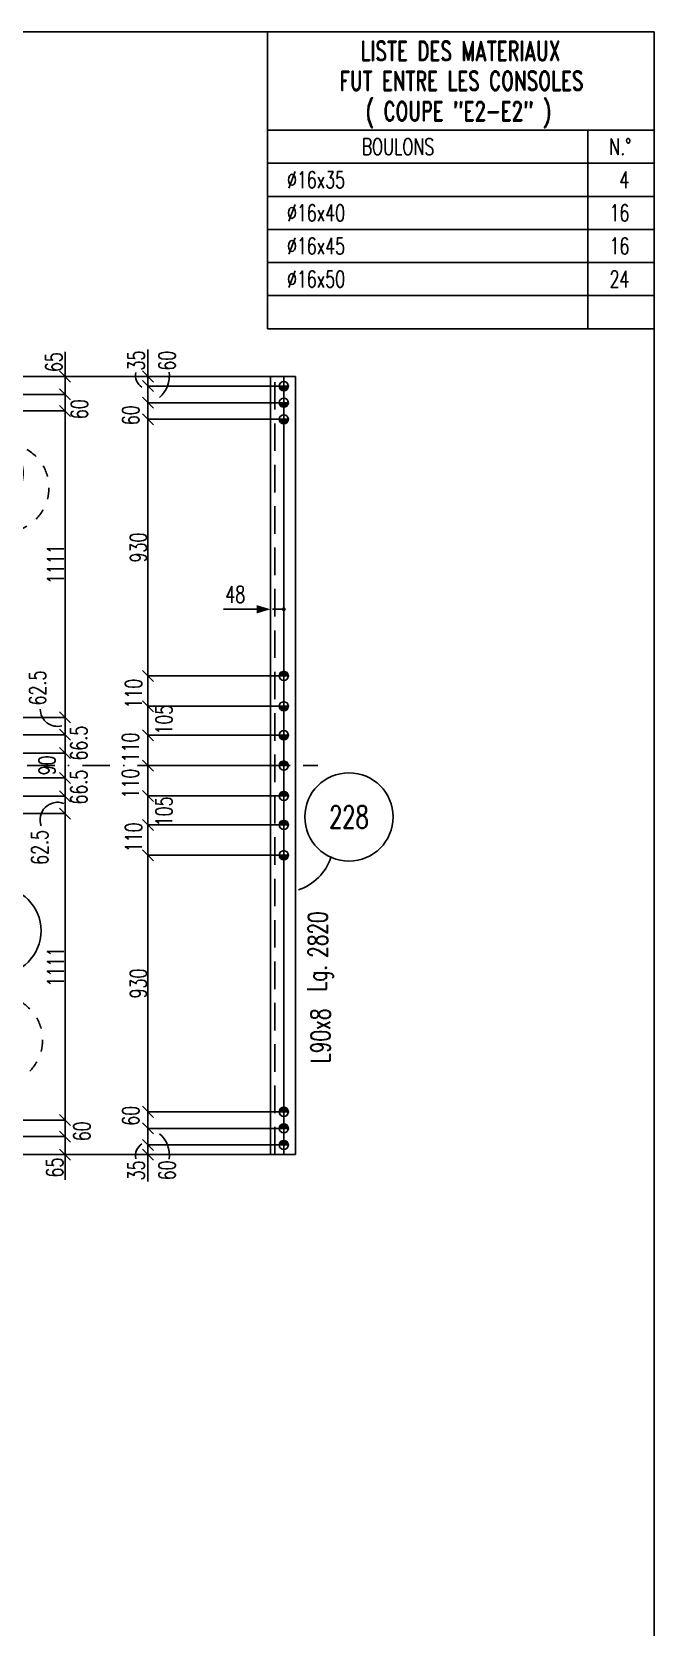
# Model space of a CAD drawing. Extents: x 512897 to 529117, y 6597 to 18077.
# Drawn here: x 526864 to 529117, y 12295 to 18077 of the extents above; entities that cross this region are included whole.
import ezdxf
from ezdxf.enums import TextEntityAlignment as Align

# ---------------------------------------------------------------- set-up
doc = ezdxf.new("R2010")
doc.units = 0
doc.header["$LTSCALE"] = 200
doc.header["$MEASUREMENT"] = 0
doc.linetypes.add('DASHDOT', pattern=[1, 0.5, -0.25, 0, -0.25])
doc.linetypes.add('DASHED', pattern=[0.75, 0.5, -0.25])
doc.layers.get('0').update_dxf_attribs({"linetype": 'CONTINUOUS'})
for name, color, linetype in [('ASSI', 6, 'CONTINUOUS'), ('BOLLINI_1', 7, 'CONTINUOUS'), ('FORI', 2, 'CONTINUOUS'), ('LINEA_ANG', 2, 'CONTINUOUS'), ('LM', 7, 'CONTINUOUS'), ('LP', 3, 'CONTINUOUS'), ('LS', 7, 'CONTINUOUS'), ('MZ', 6, 'DASHDOT'), ('QT_MAL', 7, 'CONTINUOUS'), ('QT_MPR', 7, 'CONTINUOUS'), ('TRAT-Y', 7, 'DASHED')]:
    doc.layers.add(name, color=color, linetype=linetype)
doc.styles.add('QUOTE', font='ROMANS8.SHX', dxfattribs={"width": 0.7})
doc.styles.add('RD', font='ROMAND8.SHX', dxfattribs={"width": 0.7})
doc.styles.add('RQL', font='ROMANS8.SHX', dxfattribs={"width": 0.7})
doc.styles.add('RS', font='ROMANS8.shx', dxfattribs={"width": 0.7})
doc.styles.get("Standard").update_dxf_attribs({"font": 'ROMANS8.SHX', "width": 0.7})
doc.dimstyles.new('FRECCE1', dxfattribs={"dimtxt": 60, "dimasz": 6.66, "dimexe": 0, "dimexo": 0, "dimgap": 1, "dimtad": 1, "dimzin": 0, "dimdsep": 46, "dimtxsty": 'RS', "dimblk1": 'QUOTP', "dimblk2": 'QUOTF', "dimsah": 1, "dimcen": 0, "dimclrd": 2, "dimclre": 2, "dimclrt": 7, "dimadec": 0, "dimazin": 0, "dimtfac": 1, "dimtix": 1, "dimtmove": 2, "dimatfit": 3, "dimldrblk": 'QUOTP', "dimfxl": 1, "dimtolj": 1, "dimtzin": 0, "dimarcsym": 0})
doc.dimstyles.new('TRATTO', dxfattribs={"dimscale": 0, "dimtxt": 60, "dimasz": 40, "dimexe": 0, "dimexo": 0, "dimgap": 5, "dimtad": 1, "dimrnd": 0.5, "dimdsep": 46, "dimtxsty": 'RS', "dimblk1": 'OBLIQUE', "dimblk2": 'OBLIQUE', "dimsah": 1, "dimcen": 0.09, "dimclrd": 2, "dimclre": 2, "dimclrt": 7, "dimadec": 0, "dimazin": 0, "dimtfac": 1, "dimtix": 1, "dimtmove": 2, "dimatfit": 3, "dimfxl": 1, "dimtolj": 1, "dimtzin": 0, "dimarcsym": 0})

# ---------------------------------------------------------------- blocks, each defined once
blk = doc.blocks.new('ASSE98')
blk.add_line((0, 0), (1, 0))
at = {"color": 7, "style": 'QUOTE', "width": 0.5, "flags": 1}
for tag, p in [('TI', (1.3831, 6.8273)), ('DI_S', (1.3831, 6.4218)), ('D_S', (1.3831, 6.0209)), ('E_S', (1.3831, 5.6806)), ('NFORI', (1.3645, 5.2979)), ('ALAR', (1.3635, 4.9325)), ('FAM', (1.3775, 4.5465)), ('ALA', (1.3831, 4.1926)), ('DISP2', (1.3831, 3.8497)), ('DISP1', (1.3831, 3.5069)), ('PINZAF', (1.3831, 3.164)), ('PINZAI', (1.3831, 2.8211)), ('TRP', (1.3831, 2.4783)), ('NP', (1.3831, 2.1354)), ('SV', (1.3831, 1.7926)), ('PESO', (1.3831, 1.4497)), ('QUA', (1.3831, 1.1069)), ('LUN', (1.3831, 0.764)), ('PROF', (1.3831, 0.4211)), ('POS', (1.3831, 0.0783))]:
    blk.add_attdef(tag, p, '', height=0.2, dxfattribs=at)
at = {"color": 7, "flags": 1}
for tag, p in [('LAV1', (3.0743, 6.8285)), ('LAV2', (3.0743, 6.4951)), ('LAV3', (3.0743, 6.1618)), ('LAV4', (3.0743, 5.8285)), ('LAV5', (3.0743, 5.4951)), ('LAV6', (3.0743, 5.1618)), ('LAV7', (3.0743, 4.8285)), ('LAV8', (3.0743, 4.4951)), ('LAV9', (3.0743, 4.1618)), ('LAV10', (3.0743, 3.8285))]:
    blk.add_attdef(tag, p, '', height=0.2, dxfattribs=at)
blk = doc.blocks.new('20')
at = {"color": 0}
for p, q in [((0, 0.98), (0.02, 1)), ((0, 0.94), (0.06, 1)), ((1, -0.01), (0, 0.99)), ((0, 0.89), (0.1, 0.99)), ((0, 0.85), (0.14, 0.99)), ((0, 0.8), (0.18, 0.98)), ((0, 0.76), (0.22, 0.98)), ((0, 0.71), (0.25, 0.97)), ((0, 0.67), (0.29, 0.96)), ((1, -0.05), (0, 0.95)), ((0, 0.62), (0.32, 0.95)), ((0, 0.58), (0.36, 0.93)), ((0, 0.53), (0.39, 0.92)), ((0, 0.49), (0.42, 0.91)), ((1, -0.09), (0, 0.9)), ((0, 0.44), (0.45, 0.89)), ((0, 0.4), (0.48, 0.88)), ((0.99, -0.13), (0, 0.86)), ((0, 0.35), (0.51, 0.86)), ((0, 0.31), (0.54, 0.84)), ((0, 0.26), (0.56, 0.83)), ((0.99, -0.17), (0, 0.81)), ((0, 0.22), (0.59, 0.81)), ((0, 0.17), (0.61, 0.79)), ((0.98, -0.21), (0, 0.77)), ((0, 0.13), (0.64, 0.77)), ((0, 0.08), (0.66, 0.75)), ((0, 0.04), (0.69, 0.73)), ((0.97, -0.25), (0, 0.72)), ((0, -0.01), (0.71, 0.7)), ((0.96, -0.28), (0, 0.68)), ((0, -0.05), (0.73, 0.68)), ((0, -0.1), (0.75, 0.66)), ((0.95, -0.32), (0, 0.63)), ((0, -0.14), (0.77, 0.63)), ((0, -0.19), (0.79, 0.61)), ((0.94, -0.35), (0, 0.59)), ((0, -0.23), (0.81, 0.58)), ((0, -0.28), (0.83, 0.56)), ((0.92, -0.38), (0, 0.54)), ((0, -0.32), (0.85, 0.53)), ((0.91, -0.41), (0, 0.5)), ((0, -0.36), (0.87, 0.5)), ((0, -0.41), (0.88, 0.47)), ((0.9, -0.44), (0, 0.45)), ((0, -0.45), (0.9, 0.44)), ((0.88, -0.47), (0, 0.41)), ((0, -0.5), (0.91, 0.41)), ((0, -0.54), (0.92, 0.38)), ((0.87, -0.5), (0, 0.36)), ((0, -0.59), (0.94, 0.35)), ((0.85, -0.53), (0, 0.32)), ((0, -0.63), (0.95, 0.31)), ((0, -0.68), (0.96, 0.28)), ((0.83, -0.56), (0, 0.27)), ((0, -0.72), (0.97, 0.25)), ((0.81, -0.58), (0, 0.23)), ((0, -0.77), (0.98, 0.21)), ((0.79, -0.61), (0, 0.18)), ((0, -0.81), (0.99, 0.17)), ((0.77, -0.63), (0, 0.14)), ((0, -0.86), (0.99, 0.13)), ((0.75, -0.66), (0, 0.09)), ((0, -0.9), (1, 0.09)), ((0.73, -0.68), (0, 0.05)), ((0, -0.95), (1, 0.05)), ((0.71, -0.7), (0, 0.01)), ((0, -0.99), (1, 0.01)), ((1, 0.04), (0.04, 1)), ((1, 0.09), (0.09, 1)), ((0.99, 0.14), (0.14, 0.99)), ((0.98, 0.19), (0.19, 0.98)), ((0.97, 0.25), (0.25, 0.97)), ((0.95, 0.31), (0.31, 0.95)), ((0.92, 0.38), (0.38, 0.92)), ((0.88, 0.47), (0.47, 0.88)), ((0.81, 0.59), (0.59, 0.81)), ((0.69, -0.73), (0, -0.04)), ((0.66, -0.75), (0, -0.08)), ((0.64, -0.77), (0, -0.13)), ((0.61, -0.79), (0, -0.17)), ((0.59, -0.81), (0, -0.22)), ((0.56, -0.83), (0, -0.26)), ((0.54, -0.84), (0, -0.31)), ((0.51, -0.86), (0, -0.35)), ((0.48, -0.88), (0, -0.4)), ((0.45, -0.89), (0, -0.44)), ((0.42, -0.91), (0, -0.49)), ((0.39, -0.92), (0, -0.53)), ((0.36, -0.93), (0, -0.58)), ((0.32, -0.95), (0, -0.62)), ((0.29, -0.96), (0, -0.67)), ((0.25, -0.97), (0, -0.71)), ((0.22, -0.98), (0, -0.76)), ((0.18, -0.98), (0, -0.8)), ((0.14, -0.99), (0, -0.85)), ((0.1, -0.99), (0, -0.89)), ((0.04, -1), (1, -0.04)), ((0.09, -1), (1, -0.09)), ((0.14, -0.99), (0.99, -0.14)), ((0.19, -0.98), (0.98, -0.19)), ((0.25, -0.97), (0.97, -0.25)), ((0.31, -0.95), (0.95, -0.31)), ((0.38, -0.92), (0.92, -0.38)), ((0.47, -0.88), (0.88, -0.47)), ((0.59, -0.81), (0.81, -0.59))]:
    blk.add_line(p, q, dxfattribs=at)
blk.add_line((0, 1), (0, -1))
blk.add_circle((0, 0), 1)
blk = doc.blocks.new('_OBLIQUE')
at = {"color": 0, "linetype": 'ByBlock'}
blk.add_line((-0.5, -0.5), (0.5, 0.5), dxfattribs=at)
blk = doc.blocks.new('*D215')
at = {"layer": 'QT_MPR', "color": 2, "lineweight": -2, "transparency": 16777216}
for p, q in [((526474, 14132.7), (526984, 14132.7)), ((526984, 14072.7), (526984, 14132.7)), ((526474, 14072.7), (526984, 14072.7))]:
    blk.add_line(p, q, dxfattribs=at)
at = {"layer": 'QT_MPR', "color": 2, "lineweight": -2, "transparency": 16777216, "xscale": 40, "yscale": 40, "zscale": 40}
for p, rotation in [((526984, 14132.7), 90), ((526984, 14072.7), 270)]:
    blk.add_blockref('_OBLIQUE', p, dxfattribs=dict(at, rotation=rotation))
at = {"layer": 'QT_MPR', "color": 7, "transparency": 16777216, "insert": (527044.8, 14092), "char_height": 60, "attachment_point": 5, "rotation": 90, "style": 'RS'}
blk.add_mtext('\\A1;60', dxfattribs=at)
blk = doc.blocks.new('*D216')
at = {"layer": 'QT_MPR', "color": 2, "lineweight": -2, "transparency": 16777216}
for p, q in [((526491, 15243.5), (526984, 15243.5)), ((526984, 14132.7), (526984, 15243.5)), ((526474, 14132.7), (526984, 14132.7))]:
    blk.add_line(p, q, dxfattribs=at)
at = {"layer": 'QT_MPR', "color": 2, "lineweight": -2, "transparency": 16777216, "xscale": 40, "yscale": 40, "zscale": 40}
for p, rotation in [((526984, 15243.5), 90), ((526984, 14132.7), 270)]:
    blk.add_blockref('_OBLIQUE', p, dxfattribs=dict(at, rotation=rotation))
at = {"layer": 'QT_MPR', "color": 7, "transparency": 16777216, "insert": (526949, 14688.1), "char_height": 60, "attachment_point": 5, "rotation": 90, "style": 'RS'}
blk.add_mtext('\\A1;1111', dxfattribs=at)
blk = doc.blocks.new('*D217')
at = {"layer": 'QT_MPR', "color": 2, "lineweight": -2, "transparency": 16777216}
for p, q in [((526474, 15306.2), (526984, 15306.2)), ((526984, 15243.5), (526984, 15306.2)), ((526491, 15243.5), (526984, 15243.5))]:
    blk.add_line(p, q, dxfattribs=at)
at = {"layer": 'QT_MPR', "color": 2, "lineweight": -2, "transparency": 16777216, "xscale": 40, "yscale": 40, "zscale": 40}
for p, rotation in [((526984, 15306.2), 90), ((526984, 15243.5), 270)]:
    blk.add_blockref('_OBLIQUE', p, dxfattribs=dict(at, rotation=rotation))
at = {"layer": 'QT_MPR', "color": 7, "transparency": 16777216, "insert": (526892.1, 15120.8), "char_height": 60, "attachment_point": 5, "rotation": 90, "style": 'RS'}
blk.add_mtext('\\A1;62.5', dxfattribs=at)
blk = doc.blocks.new('*D218')
at = {"layer": 'QT_MPR', "color": 2, "lineweight": -2, "transparency": 16777216}
for p, q in [((526491, 15372.7), (526984, 15372.7)), ((526984, 15306.2), (526984, 15372.7)), ((526474, 15306.2), (526984, 15306.2))]:
    blk.add_line(p, q, dxfattribs=at)
at = {"layer": 'QT_MPR', "color": 2, "lineweight": -2, "transparency": 16777216, "xscale": 40, "yscale": 40, "zscale": 40}
for p, rotation in [((526984, 15372.7), 90), ((526984, 15306.2), 270)]:
    blk.add_blockref('_OBLIQUE', p, dxfattribs=dict(at, rotation=rotation))
at = {"layer": 'QT_MPR', "color": 7, "transparency": 16777216, "insert": (527033.7, 15339.3), "char_height": 60, "attachment_point": 5, "rotation": 90, "style": 'RS'}
blk.add_mtext('\\A1;66.5', dxfattribs=at)
blk = doc.blocks.new('*D219')
at = {"layer": 'QT_MPR', "color": 2, "lineweight": -2, "transparency": 16777216}
for p, q in [((526491, 15462.7), (526984, 15462.7)), ((526984, 15372.7), (526984, 15462.7)), ((526491, 15372.7), (526984, 15372.7))]:
    blk.add_line(p, q, dxfattribs=at)
at = {"layer": 'QT_MPR', "color": 2, "lineweight": -2, "transparency": 16777216, "xscale": 40, "yscale": 40, "zscale": 40}
for p, rotation in [((526984, 15462.7), 90), ((526984, 15372.7), 270)]:
    blk.add_blockref('_OBLIQUE', p, dxfattribs=dict(at, rotation=rotation))
at = {"layer": 'QT_MPR', "color": 7, "transparency": 16777216, "insert": (526918.4, 15418.4), "char_height": 60, "attachment_point": 5, "rotation": 90, "style": 'RS'}
blk.add_mtext('\\A1;90', dxfattribs=at)
blk = doc.blocks.new('*D220')
at = {"layer": 'QT_MPR', "color": 2, "lineweight": -2, "transparency": 16777216}
for p, q in [((526474, 15529.2), (526984, 15529.2)), ((526984, 15462.7), (526984, 15529.2)), ((526491, 15462.7), (526984, 15462.7))]:
    blk.add_line(p, q, dxfattribs=at)
at = {"layer": 'QT_MPR', "color": 2, "lineweight": -2, "transparency": 16777216, "xscale": 40, "yscale": 40, "zscale": 40}
for p, rotation in [((526984, 15529.2), 90), ((526984, 15462.7), 270)]:
    blk.add_blockref('_OBLIQUE', p, dxfattribs=dict(at, rotation=rotation))
at = {"layer": 'QT_MPR', "color": 7, "transparency": 16777216, "insert": (527033.7, 15498.6), "char_height": 60, "attachment_point": 5, "rotation": 90, "style": 'RS'}
blk.add_mtext('\\A1;66.5', dxfattribs=at)
blk = doc.blocks.new('*D221')
at = {"layer": 'QT_MPR', "color": 2, "lineweight": -2, "transparency": 16777216}
for p, q in [((526491, 15591.9), (526984, 15591.9)), ((526984, 15529.2), (526984, 15591.9)), ((526474, 15529.2), (526984, 15529.2))]:
    blk.add_line(p, q, dxfattribs=at)
at = {"layer": 'QT_MPR', "color": 2, "lineweight": -2, "transparency": 16777216, "xscale": 40, "yscale": 40, "zscale": 40}
for p, rotation in [((526984, 15591.9), 90), ((526984, 15529.2), 270)]:
    blk.add_blockref('_OBLIQUE', p, dxfattribs=dict(at, rotation=rotation))
at = {"layer": 'QT_MPR', "color": 7, "transparency": 16777216, "insert": (526884.5, 15698.5), "char_height": 60, "attachment_point": 5, "rotation": 90, "style": 'RS'}
blk.add_mtext('\\A1;62.5', dxfattribs=at)
blk = doc.blocks.new('*D222')
at = {"layer": 'QT_MPR', "color": 2, "lineweight": -2, "transparency": 16777216}
for p, q in [((526474, 16702.7), (526984, 16702.7)), ((526984, 15591.9), (526984, 16702.7)), ((526491, 15591.9), (526984, 15591.9))]:
    blk.add_line(p, q, dxfattribs=at)
at = {"layer": 'QT_MPR', "color": 2, "lineweight": -2, "transparency": 16777216, "xscale": 40, "yscale": 40, "zscale": 40}
for p, rotation in [((526984, 16702.7), 90), ((526984, 15591.9), 270)]:
    blk.add_blockref('_OBLIQUE', p, dxfattribs=dict(at, rotation=rotation))
at = {"layer": 'QT_MPR', "color": 7, "transparency": 16777216, "insert": (526949, 16147.3), "char_height": 60, "attachment_point": 5, "rotation": 90, "style": 'RS'}
blk.add_mtext('\\A1;1111', dxfattribs=at)
blk = doc.blocks.new('*D223')
at = {"layer": 'QT_MPR', "color": 2, "lineweight": -2, "transparency": 16777216}
for p, q in [((526474, 16762.7), (526984, 16762.7)), ((526984, 16702.7), (526984, 16762.7)), ((526474, 16702.7), (526984, 16702.7))]:
    blk.add_line(p, q, dxfattribs=at)
at = {"layer": 'QT_MPR', "color": 2, "lineweight": -2, "transparency": 16777216, "xscale": 40, "yscale": 40, "zscale": 40}
for p, rotation in [((526984, 16762.7), 90), ((526984, 16702.7), 270)]:
    blk.add_blockref('_OBLIQUE', p, dxfattribs=dict(at, rotation=rotation))
at = {"layer": 'QT_MPR', "color": 7, "transparency": 16777216, "insert": (527035.8, 16709), "char_height": 60, "attachment_point": 5, "rotation": 90, "style": 'RS'}
blk.add_mtext('\\A1;60', dxfattribs=at)
blk = doc.blocks.new('*D224')
at = {"layer": 'QT_MPR', "color": 2, "lineweight": -2, "transparency": 16777216}
for p, q in [((526474, 14072.7), (526984, 14072.7)), ((526984, 14007.7), (526984, 14072.7)), ((526534, 14007.7), (526984, 14007.7))]:
    blk.add_line(p, q, dxfattribs=at)
at = {"layer": 'QT_MPR', "color": 2, "lineweight": -2, "transparency": 16777216, "xscale": 40, "yscale": 40, "zscale": 40}
for p, rotation in [((526984, 14072.7), 90), ((526984, 14007.7), 270)]:
    blk.add_blockref('_OBLIQUE', p, dxfattribs=dict(at, rotation=rotation))
at = {"layer": 'QT_MPR', "color": 7, "transparency": 16777216, "insert": (526946.5, 13960.7), "char_height": 60, "attachment_point": 5, "rotation": 90, "style": 'RS'}
blk.add_mtext('\\A1;65', dxfattribs=at)
blk = doc.blocks.new('*D225')
at = {"layer": 'QT_MPR', "color": 2, "lineweight": -2, "transparency": 16777216}
for p, q in [((526534, 16827.7), (526984, 16827.7)), ((526984, 16762.7), (526984, 16827.7)), ((526474, 16762.7), (526984, 16762.7))]:
    blk.add_line(p, q, dxfattribs=at)
at = {"layer": 'QT_MPR', "color": 2, "lineweight": -2, "transparency": 16777216, "xscale": 40, "yscale": 40, "zscale": 40}
for p, rotation in [((526984, 16827.7), 90), ((526984, 16762.7), 270)]:
    blk.add_blockref('_OBLIQUE', p, dxfattribs=dict(at, rotation=rotation))
at = {"layer": 'QT_MPR', "color": 7, "transparency": 16777216, "insert": (526943.2, 16879.6), "char_height": 60, "attachment_point": 5, "rotation": 90, "style": 'RS'}
blk.add_mtext('\\A1;65', dxfattribs=at)
blk = doc.blocks.new('*D226')
at = {"layer": 'QT_MPR', "color": 2, "lineweight": -2, "transparency": 16777216}
for p, q in [((527776, 14102.7), (527284, 14102.7)), ((527284, 14042.7), (527284, 14102.7)), ((527776, 14042.7), (527284, 14042.7))]:
    blk.add_line(p, q, dxfattribs=at)
at = {"layer": 'QT_MPR', "color": 2, "lineweight": -2, "transparency": 16777216, "xscale": 40, "yscale": 40, "zscale": 40}
for p, rotation in [((527284, 14102.7), 90), ((527284, 14042.7), 270)]:
    blk.add_blockref('_OBLIQUE', p, dxfattribs=dict(at, rotation=rotation))
at = {"layer": 'QT_MPR', "color": 7, "transparency": 16777216, "insert": (527353.4, 13950.5), "char_height": 60, "attachment_point": 5, "rotation": 90, "style": 'RS'}
blk.add_mtext('\\A1;60', dxfattribs=at)
blk = doc.blocks.new('*D227')
at = {"layer": 'QT_MPR', "color": 2, "lineweight": -2, "transparency": 16777216}
for p, q in [((527776, 14162.7), (527284, 14162.7)), ((527284, 14102.7), (527284, 14162.7)), ((527776, 14102.7), (527284, 14102.7))]:
    blk.add_line(p, q, dxfattribs=at)
at = {"layer": 'QT_MPR', "color": 2, "lineweight": -2, "transparency": 16777216, "xscale": 40, "yscale": 40, "zscale": 40}
for p, rotation in [((527284, 14162.7), 90), ((527284, 14102.7), 270)]:
    blk.add_blockref('_OBLIQUE', p, dxfattribs=dict(at, rotation=rotation))
at = {"layer": 'QT_MPR', "color": 7, "transparency": 16777216, "insert": (527221.7, 14148.3), "char_height": 60, "attachment_point": 5, "rotation": 90, "style": 'RS'}
blk.add_mtext('\\A1;60', dxfattribs=at)
blk = doc.blocks.new('*D228')
at = {"layer": 'QT_MPR', "color": 2, "lineweight": -2, "transparency": 16777216}
for p, q in [((527776, 15092.7), (527284, 15092.7)), ((527284, 14162.7), (527284, 15092.7)), ((527776, 14162.7), (527284, 14162.7))]:
    blk.add_line(p, q, dxfattribs=at)
at = {"layer": 'QT_MPR', "color": 2, "lineweight": -2, "transparency": 16777216, "xscale": 40, "yscale": 40, "zscale": 40}
for p, rotation in [((527284, 15092.7), 90), ((527284, 14162.7), 270)]:
    blk.add_blockref('_OBLIQUE', p, dxfattribs=dict(at, rotation=rotation))
at = {"layer": 'QT_MPR', "color": 7, "transparency": 16777216, "insert": (527249, 14627.7), "char_height": 60, "attachment_point": 5, "rotation": 90, "style": 'RS'}
blk.add_mtext('\\A1;930', dxfattribs=at)
blk = doc.blocks.new('*D229')
at = {"layer": 'QT_MPR', "color": 2, "lineweight": -2, "transparency": 16777216}
for p, q in [((527776, 15202.7), (527284, 15202.7)), ((527284, 15092.7), (527284, 15202.7)), ((527776, 15092.7), (527284, 15092.7))]:
    blk.add_line(p, q, dxfattribs=at)
at = {"layer": 'QT_MPR', "color": 2, "lineweight": -2, "transparency": 16777216, "xscale": 40, "yscale": 40, "zscale": 40}
for p, rotation in [((527284, 15202.7), 90), ((527284, 15092.7), 270)]:
    blk.add_blockref('_OBLIQUE', p, dxfattribs=dict(at, rotation=rotation))
at = {"layer": 'QT_MPR', "color": 7, "transparency": 16777216, "insert": (527232, 15157.4), "char_height": 60, "attachment_point": 5, "rotation": 90, "style": 'RS'}
blk.add_mtext('\\A1;110', dxfattribs=at)
blk = doc.blocks.new('*D230')
at = {"layer": 'QT_MPR', "color": 2, "lineweight": -2, "transparency": 16777216}
for p, q in [((527776, 15307.7), (527284, 15307.7)), ((527284, 15202.7), (527284, 15307.7)), ((527776, 15202.7), (527284, 15202.7))]:
    blk.add_line(p, q, dxfattribs=at)
at = {"layer": 'QT_MPR', "color": 2, "lineweight": -2, "transparency": 16777216, "xscale": 40, "yscale": 40, "zscale": 40}
for p, rotation in [((527284, 15307.7), 90), ((527284, 15202.7), 270)]:
    blk.add_blockref('_OBLIQUE', p, dxfattribs=dict(at, rotation=rotation))
at = {"layer": 'QT_MPR', "color": 7, "transparency": 16777216, "insert": (527342.2, 15251.4), "char_height": 60, "attachment_point": 5, "rotation": 90, "style": 'RS'}
blk.add_mtext('\\A1;105', dxfattribs=at)
blk = doc.blocks.new('*D231')
at = {"layer": 'QT_MPR', "color": 2, "lineweight": -2, "transparency": 16777216}
for p, q in [((527776, 15417.7), (527284, 15417.7)), ((527284, 15307.7), (527284, 15417.7)), ((527776, 15307.7), (527284, 15307.7))]:
    blk.add_line(p, q, dxfattribs=at)
at = {"layer": 'QT_MPR', "color": 2, "lineweight": -2, "transparency": 16777216, "xscale": 40, "yscale": 40, "zscale": 40}
for p, rotation in [((527284, 15417.7), 90), ((527284, 15307.7), 270)]:
    blk.add_blockref('_OBLIQUE', p, dxfattribs=dict(at, rotation=rotation))
at = {"layer": 'QT_MPR', "color": 7, "transparency": 16777216, "insert": (527220.6, 15352.3), "char_height": 60, "attachment_point": 5, "rotation": 90, "style": 'RS'}
blk.add_mtext('\\A1;110', dxfattribs=at)
blk = doc.blocks.new('*D232')
at = {"layer": 'QT_MPR', "color": 2, "lineweight": -2, "transparency": 16777216}
for p, q in [((527776, 14042.7), (527284, 14042.7)), ((527284, 14007.7), (527284, 14042.7)), ((527776, 14007.7), (527284, 14007.7))]:
    blk.add_line(p, q, dxfattribs=at)
at = {"layer": 'QT_MPR', "color": 2, "lineweight": -2, "transparency": 16777216, "xscale": 40, "yscale": 40, "zscale": 40}
for p, rotation in [((527284, 14042.7), 90), ((527284, 14007.7), 270)]:
    blk.add_blockref('_OBLIQUE', p, dxfattribs=dict(at, rotation=rotation))
at = {"layer": 'QT_MPR', "color": 7, "transparency": 16777216, "insert": (527241.3, 13950.1), "char_height": 60, "attachment_point": 5, "rotation": 90, "style": 'RS'}
blk.add_mtext('\\A1;35', dxfattribs=at)
blk = doc.blocks.new('QUOTP')
at = {"layer": 'ASSI', "color": 2, "const_width": 1.07}
blk.add_lwpolyline([(-0.53, 0, 1), (0.53, 0, 1)], format="xyb", close=True, dxfattribs=at)
blk = doc.blocks.new('QUOTF')
at = {"layer": 'LS', "color": 2}
blk.add_line((7.5, 0), (25.5, 0), dxfattribs=at)
blk.add_solid([(7.5, 2.25), (0, 0), (7.5, -2.25)], dxfattribs=at)
blk = doc.blocks.new('*D241')
at = {"layer": 'QT_MAL', "color": 2, "lineweight": -2, "transparency": 16777216}
for p, q in [((527728, 15938.1), (527728, 15984.1)), ((527769.4, 15984.1), (527734.7, 15984.1)), ((527776, 15938.1), (527776, 15984.1))]:
    blk.add_line(p, q, dxfattribs=at)
at = {"layer": 'QT_MAL', "color": 2, "lineweight": -2, "transparency": 16777216, "xscale": 6.66, "yscale": 6.66, "zscale": 6.66, "rotation": 180}
blk.add_blockref('QUOTF', (527728, 15984.1), dxfattribs=at)
at = {"layer": 'QT_MAL', "color": 2, "lineweight": -2, "transparency": 16777216, "xscale": 6.66, "yscale": 6.66, "zscale": 6.66}
blk.add_blockref('QUOTP', (527776, 15984.1), dxfattribs=at)
at = {"layer": 'QT_MAL', "color": 7, "transparency": 16777216, "insert": (527600.4, 16037.7), "char_height": 60, "attachment_point": 5, "style": 'RS'}
blk.add_mtext('\\A1;48', dxfattribs=at)
blk = doc.blocks.new('www')
at = {"linetype": 'Continuous'}
for start, end in [(120, 135), (90, 105), (60, 75), (150, 165), (30, 45), (180, 195), (0, 15), (330, 345), (210, 225), (300, 315), (240, 255), (270, 285)]:
    blk.add_arc((0, 0), 8, start, end, dxfattribs=at)
at = {"color": 3, "style": 'RQL', "width": 0.7}
for tag, p in [('POS3', (0, 0.65)), ('POS2', (0, -4.63))]:
    blk.add_attdef(tag, text='', height=4, dxfattribs=at).set_placement(p, align=Align.CENTER)
at = {"style": 'RQL', "width": 0.7, "flags": 1}
blk.add_attdef('TIPO', text='', height=3, dxfattribs=at).set_placement((0, 0), align=Align.MIDDLE_CENTER)
blk = doc.blocks.new('xxx')
blk.add_circle((0, 0), 8)
at = {"color": 3, "style": 'RQL', "width": 0.7}
blk.add_attdef('POS', text='', height=4, dxfattribs=at).set_placement((0, 0), align=Align.MIDDLE)
at = {"color": 3, "style": 'RQL', "width": 0.7, "flags": 1}
blk.add_attdef('POS1', (-0.39, -5.42), '', height=2, dxfattribs=at)
at = {"style": 'RQL', "width": 0.7, "flags": 1}
blk.add_attdef('TIPO', (-0.39, -8.66), '', height=2, dxfattribs=at)
blk = doc.blocks.new('*D320')
at = {"layer": 'QT_MPR', "color": 2, "lineweight": -2, "transparency": 16777216}
for p, q in [((527776, 16792.7), (527284, 16792.7)), ((527284, 16792.7), (527284, 16732.7)), ((527776, 16732.7), (527284, 16732.7))]:
    blk.add_line(p, q, dxfattribs=at)
at = {"layer": 'QT_MPR', "color": 2, "lineweight": -2, "transparency": 16777216, "xscale": 40, "yscale": 40, "zscale": 40}
for p, rotation in [((527284, 16792.7), 90), ((527284, 16732.7), 270)]:
    blk.add_blockref('_OBLIQUE', p, dxfattribs=dict(at, rotation=rotation))
at = {"layer": 'QT_MPR', "color": 7, "transparency": 16777216, "insert": (527353.4, 16884.9), "char_height": 60, "attachment_point": 5, "rotation": 90, "style": 'RS'}
blk.add_mtext('\\A1;60', dxfattribs=at)
blk = doc.blocks.new('*D321')
at = {"layer": 'QT_MPR', "color": 2, "lineweight": -2, "transparency": 16777216}
for p, q in [((527776, 16732.7), (527284, 16732.7)), ((527284, 16732.7), (527284, 16672.7)), ((527776, 16672.7), (527284, 16672.7))]:
    blk.add_line(p, q, dxfattribs=at)
at = {"layer": 'QT_MPR', "color": 2, "lineweight": -2, "transparency": 16777216, "xscale": 40, "yscale": 40, "zscale": 40}
for p, rotation in [((527284, 16732.7), 90), ((527284, 16672.7), 270)]:
    blk.add_blockref('_OBLIQUE', p, dxfattribs=dict(at, rotation=rotation))
at = {"layer": 'QT_MPR', "color": 7, "transparency": 16777216, "insert": (527221.7, 16687.1), "char_height": 60, "attachment_point": 5, "rotation": 90, "style": 'RS'}
blk.add_mtext('\\A1;60', dxfattribs=at)
blk = doc.blocks.new('*D322')
at = {"layer": 'QT_MPR', "color": 2, "lineweight": -2, "transparency": 16777216}
for p, q in [((527776, 16672.7), (527284, 16672.7)), ((527284, 16672.7), (527284, 15742.7)), ((527776, 15742.7), (527284, 15742.7))]:
    blk.add_line(p, q, dxfattribs=at)
at = {"layer": 'QT_MPR', "color": 2, "lineweight": -2, "transparency": 16777216, "xscale": 40, "yscale": 40, "zscale": 40}
for p, rotation in [((527284, 16672.7), 90), ((527284, 15742.7), 270)]:
    blk.add_blockref('_OBLIQUE', p, dxfattribs=dict(at, rotation=rotation))
at = {"layer": 'QT_MPR', "color": 7, "transparency": 16777216, "insert": (527249, 16207.7), "char_height": 60, "attachment_point": 5, "rotation": 90, "style": 'RS'}
blk.add_mtext('\\A1;930', dxfattribs=at)
blk = doc.blocks.new('*D323')
at = {"layer": 'QT_MPR', "color": 2, "lineweight": -2, "transparency": 16777216}
for p, q in [((527776, 15742.7), (527284, 15742.7)), ((527284, 15742.7), (527284, 15632.7)), ((527776, 15632.7), (527284, 15632.7))]:
    blk.add_line(p, q, dxfattribs=at)
at = {"layer": 'QT_MPR', "color": 2, "lineweight": -2, "transparency": 16777216, "xscale": 40, "yscale": 40, "zscale": 40}
for p, rotation in [((527284, 15742.7), 90), ((527284, 15632.7), 270)]:
    blk.add_blockref('_OBLIQUE', p, dxfattribs=dict(at, rotation=rotation))
at = {"layer": 'QT_MPR', "color": 7, "transparency": 16777216, "insert": (527232, 15678), "char_height": 60, "attachment_point": 5, "rotation": 90, "style": 'RS'}
blk.add_mtext('\\A1;110', dxfattribs=at)
blk = doc.blocks.new('*D317')
at = {"layer": 'QT_MPR', "color": 2, "lineweight": -2, "transparency": 16777216}
for p, q in [((527776, 15632.7), (527284, 15632.7)), ((527284, 15632.7), (527284, 15527.7)), ((527776, 15527.7), (527284, 15527.7))]:
    blk.add_line(p, q, dxfattribs=at)
at = {"layer": 'QT_MPR', "color": 2, "lineweight": -2, "transparency": 16777216, "xscale": 40, "yscale": 40, "zscale": 40}
for p, rotation in [((527284, 15632.7), 90), ((527284, 15527.7), 270)]:
    blk.add_blockref('_OBLIQUE', p, dxfattribs=dict(at, rotation=rotation))
at = {"layer": 'QT_MPR', "color": 7, "transparency": 16777216, "insert": (527342.2, 15584), "char_height": 60, "attachment_point": 5, "rotation": 90, "style": 'RS'}
blk.add_mtext('\\A1;105', dxfattribs=at)
blk = doc.blocks.new('*D318')
at = {"layer": 'QT_MPR', "color": 2, "lineweight": -2, "transparency": 16777216}
for p, q in [((527776, 15527.7), (527284, 15527.7)), ((527284, 15527.7), (527284, 15417.7)), ((527776, 15417.7), (527284, 15417.7))]:
    blk.add_line(p, q, dxfattribs=at)
at = {"layer": 'QT_MPR', "color": 2, "lineweight": -2, "transparency": 16777216, "xscale": 40, "yscale": 40, "zscale": 40}
for p, rotation in [((527284, 15527.7), 90), ((527284, 15417.7), 270)]:
    blk.add_blockref('_OBLIQUE', p, dxfattribs=dict(at, rotation=rotation))
at = {"layer": 'QT_MPR', "color": 7, "transparency": 16777216, "insert": (527220.6, 15483.1), "char_height": 60, "attachment_point": 5, "rotation": 90, "style": 'RS'}
blk.add_mtext('\\A1;110', dxfattribs=at)
blk = doc.blocks.new('*D319')
at = {"layer": 'QT_MPR', "color": 2, "lineweight": -2, "transparency": 16777216}
for p, q in [((527776, 16827.7), (527284, 16827.7)), ((527284, 16827.7), (527284, 16792.7)), ((527776, 16792.7), (527284, 16792.7))]:
    blk.add_line(p, q, dxfattribs=at)
at = {"layer": 'QT_MPR', "color": 2, "lineweight": -2, "transparency": 16777216, "xscale": 40, "yscale": 40, "zscale": 40}
for p, rotation in [((527284, 16827.7), 90), ((527284, 16792.7), 270)]:
    blk.add_blockref('_OBLIQUE', p, dxfattribs=dict(at, rotation=rotation))
at = {"layer": 'QT_MPR', "color": 7, "transparency": 16777216, "insert": (527241.3, 16885.3), "char_height": 60, "attachment_point": 5, "rotation": 90, "style": 'RS'}
blk.add_mtext('\\A1;35', dxfattribs=at)

msp = doc.modelspace()

# ---------------------------------------------------------------- linework, layer by layer
at = {"layer": 'LINEA_ANG'}
for p, q in [((527728.021, 14007.702), (527728.021, 16827.702)), ((527728.021, 16827.702), (527818.021, 16827.702)), ((527818.021, 16827.702), (527818.021, 14007.702)), ((527818.021, 14007.702), (527728.021, 14007.702))]:
    msp.add_line(p, q, dxfattribs=at)
at = {"layer": 'LP', "color": 3}
for p, q in [((527717.246, 18076.558), (527717.246, 17000.659)), ((527717.246, 18076.558), (529117.246, 18076.558)), ((529117.246, 18076.558), (529117.246, 17000.659)), ((529117.246, 17720.558), (527717.246, 17720.558)), ((529117.246, 17600.575), (527717.246, 17600.575))]:
    msp.add_line(p, q, dxfattribs=at)
at = {"layer": 'LS', "color": 3}
for p, q in [((528876.975, 17720.558), (528876.975, 17000.659)), ((528876.975, 17720.558), (528876.975, 17000.659)), ((529117.246, 17000.659), (527717.246, 17000.659)), ((529117.246, 17000.659), (527717.246, 17000.659))]:
    msp.add_line(p, q, dxfattribs=at)
at = {"layer": 'LS', "color": 6}
for p, q in [((529117.246, 17480.625), (527717.246, 17480.625)), ((529117.246, 17360.642), (527717.246, 17360.642)), ((529117.246, 17360.642), (527717.246, 17360.642)), ((529117.246, 17360.642), (527717.246, 17360.642)), ((529117.246, 17240.659), (527717.246, 17240.659)), ((529117.246, 17240.659), (527717.246, 17240.659)), ((529117.246, 17240.659), (527717.246, 17240.659)), ((529117.246, 17120.675), (527717.246, 17120.675))]:
    msp.add_line(p, q, dxfattribs=at)
at = {"layer": 'LS', "color": 2}
for p, q in [((526984.021, 16827.702), (526984.021, 16916.49)), ((527284.021, 16827.702), (527284.021, 16925.611)), ((526984.021, 16827.702), (527284.021, 16827.702)), ((527284.021, 14007.702), (526984.021, 14007.702)), ((526984.021, 14007.702), (526984.021, 13916.322)), ((527284.021, 14007.702), (527284.021, 13909.793))]:
    msp.add_line(p, q, dxfattribs=at)
at = {"layer": 'LS', "color": 8}
msp.add_lwpolyline([(512897.246, 18076.558), (512897.246, 6596.558), (525617.246, 6596.558), (525617.246, 8196.558), (529117.246, 8196.558), (529117.246, 18076.558), (512897.246, 18076.558)], close=True, dxfattribs=at)
at = {"layer": 'LS', "color": 6}
for centre, radius, start, end in [((527289.57, 16831.652), 50.803, 167.5327955, 237.3868459), ((527263.364, 16828.337), 98.301, 309.0941806, 9.0432733), ((526956.192, 15621.892), 62.308, 180.3937679, 284.6369188), ((526956.806, 15221.184), 63.363, 69.3068845, 200.6528669), ((527771.711, 15141.079), 183.338, 288.1336935, 341.8179171), ((527263.364, 14007.067), 98.301, 350.9567267, 50.9058194), ((527289.57, 14003.752), 50.803, 122.6131541, 192.4672045)]:
    msp.add_arc(centre, radius, start, end, dxfattribs=at)
at = {"layer": 'MZ'}
msp.add_line((526245.952, 15417.702), (527899.553, 15417.702), dxfattribs=at)
at = {"layer": 'TRAT-Y'}
msp.add_line((527743.021, 14007.702), (527743.021, 16827.702), dxfattribs=at)

# ---------------------------------------------------------------- block references
at = {"layer": 'ASSI'}
ref = msp.add_blockref('ASSE98', (527776.021, 14007.702), dxfattribs=dict(at, xscale=-2820, rotation=270))
ref.add_attrib('PROF', 'L90x8', (527943.691, 14339.611), dxfattribs={"layer": '0', "color": 2, "height": 70, "rotation": 90, "style": 'QUOTE', "width": 0.7})
ref.add_attrib('LUN', '2820', (527934.166, 14721.057), dxfattribs={"layer": '0', "color": 2, "height": 70, "rotation": 90, "style": 'QUOTE', "width": 0.7})
ref.add_attrib('SV', 'Lg.', (527931.263, 14598.658), dxfattribs={"layer": '0', "color": 2, "height": 70, "rotation": 90, "style": 'QUOTE', "width": 0.7})
at = {"layer": 'BOLLINI_1'}
ref = msp.add_blockref('xxx', (528012.01, 15231.253), dxfattribs=dict(at, xscale=-19.9980000000018, yscale=19.9980000000018, zscale=19.9980000000018))
ref.add_attrib('POS', '228', dxfattribs={"layer": '0', "color": 3, "height": 79.992, "style": 'RQL', "width": 0.7}).set_placement((528012.01, 15231.253), align=Align.MIDDLE)
at = {"layer": 'BOLLINI_1', "xscale": 19.9980000000018, "yscale": 19.9980000000018, "zscale": 19.9980000000018}
msp.add_blockref('xxx', (526736.854, 14818.808), dxfattribs=at).add_auto_attribs({'POS': '228'})
at = {"layer": 'FORI', "yscale": 16.5, "zscale": 16.5, "rotation": 270}
for p, xscale in [((527776.021, 16792.702), 16.5), ((527776.021, 16732.702), 16.5), ((527776.021, 16672.702), 16.5), ((527776.021, 15742.702), -16.5), ((527776.021, 15632.702), 16.5), ((527776.021, 15527.702), 16.5), ((527776.021, 15417.702), -16.5), ((527776.021, 15307.702), -16.5), ((527776.021, 15202.702), -16.5), ((527776.021, 15092.702), 16.5), ((527776.021, 14162.702), -16.5), ((527776.021, 14102.702), -16.5), ((527776.021, 14042.702), -16.5)]:
    msp.add_blockref('20', p, dxfattribs=dict(at, xscale=xscale))
at = {"layer": 'LS', "color": 6}
ref = msp.add_blockref('www', (526765.474, 16424.266), dxfattribs=dict(at, xscale=-19.99999999999997, yscale=19.99999999999997, zscale=19.99999999999996))
ref.add_attrib('POS3', '170', dxfattribs={"layer": '0', "color": 3, "height": 80, "style": 'RQL', "width": 0.7}).set_placement((526765.474, 16437.205), align=Align.CENTER)
ref.add_attrib('POS2', 'D', dxfattribs={"layer": '0', "color": 3, "height": 80, "style": 'RQL', "width": 0.7}).set_placement((526765.474, 16331.657), align=Align.CENTER)
ref = msp.add_blockref('www', (526742.474, 14423.266), dxfattribs=dict(at, xscale=-19.99999999999997, yscale=19.99999999999997, zscale=19.99999999999996))
ref.add_attrib('POS3', '170', dxfattribs={"layer": '0', "color": 3, "height": 80, "style": 'RQL', "width": 0.7}).set_placement((526742.474, 14436.205), align=Align.CENTER)
ref.add_attrib('POS2', 'G', dxfattribs={"layer": '0', "color": 3, "height": 80, "style": 'RQL', "width": 0.7}).set_placement((526742.474, 14330.657), align=Align.CENTER)

# ---------------------------------------------------------------- texts
at = {"layer": 'LM', "style": 'RD', "width": 0.7}
for s, p in [('LISTE DES MATERIAUX', (528415.555, 18007.473)), ('FUT ENTRE LES CONSOLES', (528419.47, 17899.471)), ('( COUPE "E2-E2" )', (528408.699, 17784.011))]:
    msp.add_text(s, height=69.993, dxfattribs=at).set_placement(p, align=Align.MIDDLE)
at = {"layer": 'LM', "char_height": 59.9916, "style": 'RD'}
for s, insert, attachment_point in [('BOULONS', (528058.293, 17660.566), 4), ('N.°', (529034.258, 17660.566), 6)]:
    msp.add_mtext(s, dxfattribs=dict(at, insert=insert, attachment_point=attachment_point))
at = {"layer": 'LS', "color": 7, "style": 'RS', "width": 0.7}
for s, p in [('∅16x35', (527787.419, 17510.597)), ('∅16x40', (527787.419, 17390.614)), ('∅16x45', (527787.419, 17270.597)), ('∅16x50', (527787.419, 17150.614))]:
    msp.add_text(s, height=59.9916, dxfattribs=at).set_placement(p)
for s, height, p in [('4', 59.992, (529027.969, 17510.654)), ('16', 59.9916, (529027.969, 17390.671)), ('16', 59.9916, (529027.969, 17270.654)), ('24', 59.9916, (529027.969, 17150.671))]:
    msp.add_text(s, height=height, dxfattribs=at).set_placement(p, align=Align.RIGHT)

# ---------------------------------------------------------------- dimensions: what is measured, and where the dimension line sits
at = {"layer": 'QT_MAL'}
dim = msp.add_linear_dim(base=(527728.021, 15984.142), p1=(527776.021, 15938.125), p2=(527728.021, 15938.125), angle=180, text='48', dimstyle='FRECCE1', dxfattribs=at)
dim.commit()
dim.dimension.update_dxf_attribs({"geometry": '*D241', "text_midpoint": (527600.419, 16037.683), "dimtype": 160})
at = {"layer": 'QT_MPR'}
for base, p1, p2, angle, text, picture, middle in [((526984.021, 16827.702), (526474.021, 16762.702), (526534.021, 16827.702), 90, '65', '*D225', (526943.199, 16879.62)), ((527284.021, 16792.702), (527776.021, 16827.702), (527776.021, 16792.702), 270, '35', '*D319', (527241.347, 16885.315)), ((527284.021, 16732.702), (527776.021, 16792.702), (527776.021, 16732.702), 270, '60', '*D320', (527353.352, 16884.91)), ((526984.021, 16762.702), (526474.021, 16702.702), (526474.021, 16762.702), 90, '60', '*D223', (527035.8, 16709.007)), ((526984.021, 16702.702), (526491.021, 15591.923), (526474.021, 16702.702), 90, '1111', '*D222', (526949.021, 16147.313)), ((527284.021, 16672.702), (527776.021, 16732.702), (527776.021, 16672.702), 270, '60', '*D321', (527221.735, 16687.07)), ((527284.021, 15742.702), (527776.021, 16672.702), (527776.021, 15742.702), 270, '930', '*D322', (527249.021, 16207.702)), ((526984.021, 15591.923), (526474.021, 15529.16), (526491.021, 15591.923), 90, '62.5', '*D221', (526884.463, 15698.477)), ((527284.021, 15632.702), (527776.021, 15742.702), (527776.021, 15632.702), 270, '110', '*D323', (527232.047, 15677.992)), ((527284.021, 15527.702), (527776.021, 15632.702), (527776.021, 15527.702), 270, '105', '*D317', (527342.224, 15583.967)), ((526984.021, 15529.16), (526491.021, 15462.702), (526474.021, 15529.16), 90, '66.5', '*D220', (527033.658, 15498.562)), ((527284.021, 15417.702), (527776.021, 15527.702), (527776.021, 15417.702), 270, '110', '*D318', (527220.628, 15483.084)), ((526984.021, 15462.702), (526491.021, 15372.702), (526491.021, 15462.702), 90, '90', '*D219', (526918.371, 15418.37)), ((527284.021, 15417.702), (527776.021, 15307.702), (527776.021, 15417.702), 90, '110', '*D231', (527220.628, 15352.32)), ((526984.021, 15372.702), (526474.021, 15306.244), (526491.021, 15372.702), 90, '66.5', '*D218', (527033.658, 15339.308)), ((526984.021, 15306.244), (526491.021, 15243.48), (526474.021, 15306.244), 90, '62.5', '*D217', (526892.071, 15120.839)), ((527284.021, 15307.702), (527776.021, 15202.702), (527776.021, 15307.702), 90, '105', '*D230', (527342.224, 15251.437)), ((526984.021, 15243.48), (526474.021, 14132.702), (526491.021, 15243.48), 90, '1111', '*D216', (526949.021, 14688.091)), ((527284.021, 15202.702), (527776.021, 15092.702), (527776.021, 15202.702), 90, '110', '*D229', (527232.047, 15157.412)), ((527284.021, 15092.702), (527776.021, 14162.702), (527776.021, 15092.702), 90, '930', '*D228', (527249.021, 14627.702)), ((527284.021, 14162.702), (527776.021, 14102.702), (527776.021, 14162.702), 90, '60', '*D227', (527221.735, 14148.334)), ((526984.021, 14132.702), (526474.021, 14072.702), (526474.021, 14132.702), 90, '60', '*D215', (527044.809, 14091.96)), ((527284.021, 14102.702), (527776.021, 14042.702), (527776.021, 14102.702), 90, '60', '*D226', (527353.352, 13950.493)), ((526984.021, 14072.702), (526534.021, 14007.702), (526474.021, 14072.702), 90, '65', '*D224', (526946.452, 13960.676)), ((527284.021, 14042.702), (527776.021, 14007.702), (527776.021, 14042.702), 90, '35', '*D232', (527241.347, 13950.089))]:
    dim = msp.add_linear_dim(base=base, p1=p1, p2=p2, angle=angle, text=text, dimstyle='TRATTO', override={"dimscale": 1}, dxfattribs=at)
    dim.commit()
    dim.dimension.update_dxf_attribs({"geometry": picture, "text_midpoint": middle, "dimtype": 160})

doc.saveas('drawing.dxf')
